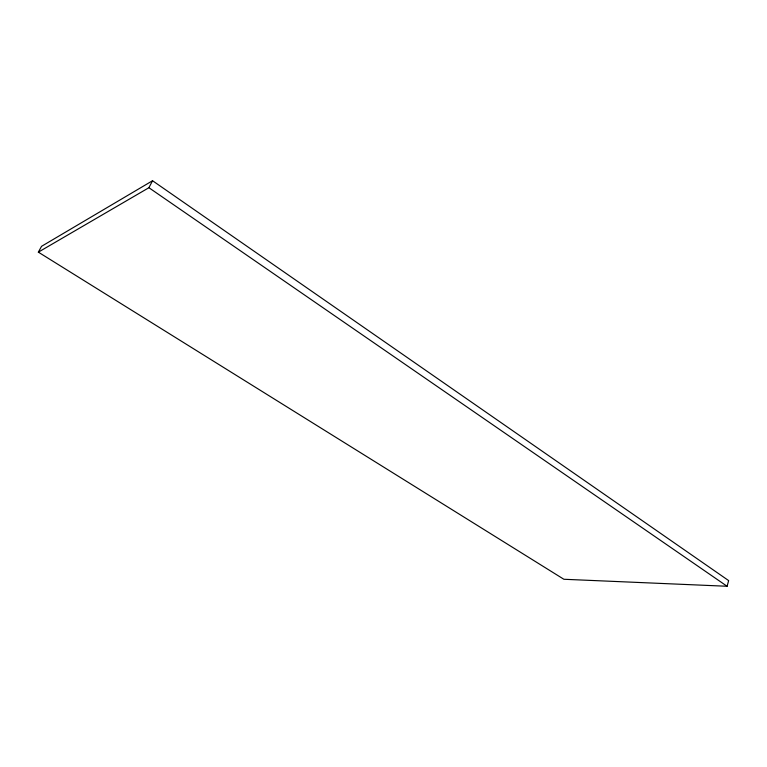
<?xml version="1.0" encoding="UTF-8"?>
<svg xmlns="http://www.w3.org/2000/svg" width="767" height="767" viewBox="0 0 767 767"><rect width="100%" height="100%" fill="white"/><g stroke="black" fill="none" stroke-linecap="round" stroke-linejoin="round"><path stroke-width="1.15" d="M727.087 586.266L728.65 580.6L152.547 180.734L41.543 246.322L38.35 252.151L563.879 579.267L727.087 586.266L148.903 187.714L38.35 252.151M148.903 187.714L152.547 180.734"/></g></svg>
